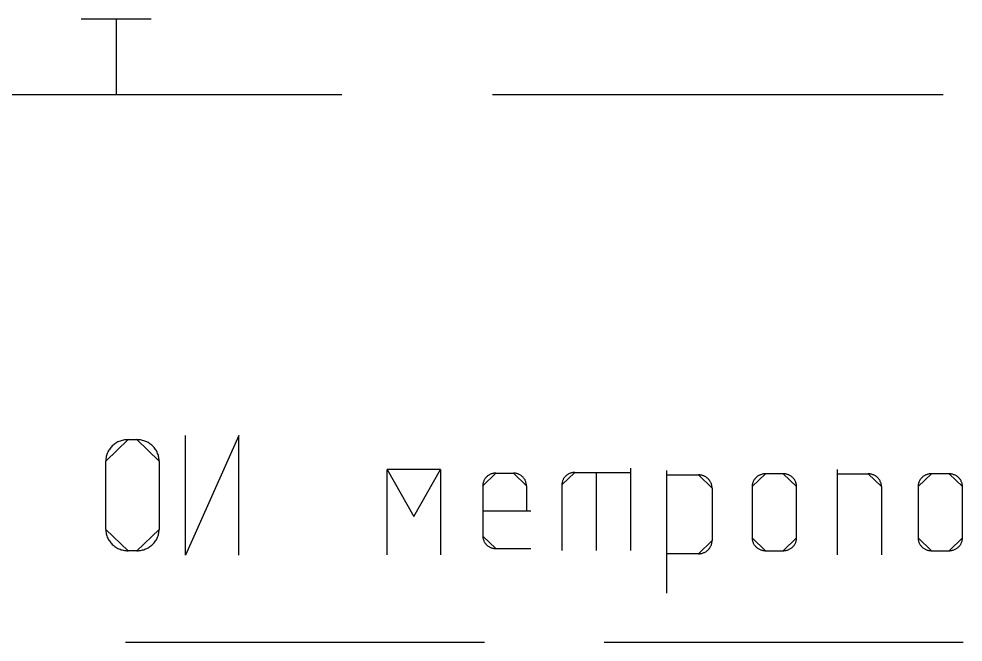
# Model space of a CAD drawing. Extents: x 8646 to 18206, y -17605 to -192.
# Drawn here: x 11111.27 to 11116.91, y -9022.2 to -9018.48 of the extents above; entities that cross this region are included whole.
import ezdxf

# ---------------------------------------------------------------- set-up
doc = ezdxf.new("R2010")
doc.units = 0
doc.layers.get('0').update_dxf_attribs({"linetype": 'CONTINUOUS'})

msp = doc.modelspace()

# ---------------------------------------------------------------- linework, layer by layer
at = {"color": 8, "linetype": 'CONTINUOUS'}
for p, q in [((11111.6449, -9018.4783), (11112.0635, -9018.4783)), ((11111.8542, -9018.479), (11111.8542, -9018.9278)), ((11110.5124, -9018.9297), (11113.2018, -9018.9297)), ((11114.1011, -9018.9297), (11116.7914, -9018.9297)), ((11112.5854, -9020.9663), (11112.2669, -9021.681)), ((11112.2669, -9021.681), (11112.2669, -9020.9663)), ((11112.5854, -9021.681), (11112.5854, -9020.9663)), ((11111.9243, -9020.9918), (11111.9773, -9020.9918)), ((11111.7915, -9021.5277), (11111.7915, -9021.1194)), ((11112.11, -9021.1194), (11112.11, -9021.5277)), ((11113.4713, -9021.6808), (11113.4713, -9021.1703)), ((11113.7897, -9021.1703), (11113.7897, -9021.6808)), ((11114.121, -9021.1917), (11114.2253, -9021.1917)), ((11114.5919, -9021.1875), (11114.9244, -9021.1875)), ((11114.7197, -9021.1875), (11114.7197, -9021.6547)), ((11114.9244, -9021.1629), (11114.9244, -9021.6547)), ((11115.1392, -9021.1758), (11115.1392, -9021.9095)), ((11115.1392, -9021.202), (11115.3299, -9021.202)), ((11115.837, -9021.1958), (11115.7309, -9021.1958)), ((11116.1581, -9021.1703), (11116.1581, -9021.6806)), ((11116.1581, -9021.1958), (11116.3438, -9021.1958)), ((11116.8276, -9021.1958), (11116.7215, -9021.1958)), ((11114.0429, -9021.2669), (11114.0429, -9021.5675)), ((11114.3034, -9021.2669), (11114.3034, -9021.4172)), ((11114.5152, -9021.2613), (11114.5152, -9021.6547)), ((11115.4117, -9021.2807), (11115.4117, -9021.5951)), ((11115.6513, -9021.2724), (11115.6513, -9021.5786)), ((11115.9167, -9021.5786), (11115.9167, -9021.2724)), ((11116.4235, -9021.2724), (11116.4235, -9021.6806)), ((11116.6419, -9021.2724), (11116.6419, -9021.5786)), ((11116.9072, -9021.5786), (11116.9072, -9021.2724)), ((11114.0429, -9021.4172), (11114.3295, -9021.4172)), ((11111.9773, -9021.6553), (11111.9243, -9021.6553)), ((11114.121, -9021.6427), (11114.3295, -9021.6427)), ((11115.7309, -9021.6551), (11115.837, -9021.6551)), ((11116.7215, -9021.6551), (11116.8276, -9021.6551)), ((11115.3299, -9021.6736), (11115.1392, -9021.6736)), ((11111.9093, -9022.2013), (11114.0529, -9022.2013)), ((11114.7674, -9022.2013), (11116.911, -9022.2013))]:
    msp.add_line(p, q, dxfattribs=at)
at = {"color": 8, "linetype": 'CONTINUOUS', "flags": 128}
for points in [[(11111.9243, -9020.9918), (11111.9173, -9020.992), (11111.9104, -9020.9925), (11111.9035, -9020.9934), (11111.8967, -9020.9946), (11111.8899, -9020.9961), (11111.8832, -9020.998), (11111.8767, -9021.0003), (11111.8703, -9021.0028), (11111.864, -9021.0057), (11111.8579, -9021.0089), (11111.852, -9021.0123), (11111.8463, -9021.0161), (11111.8407, -9021.0201), (11111.8354, -9021.0245), (11111.8304, -9021.0291), (11111.8256, -9021.034), (11111.8211, -9021.0391), (11111.8169, -9021.0444), (11111.813, -9021.0498), (11111.8093, -9021.0556), (11111.8059, -9021.0614), (11111.8031, -9021.0675), (11111.8003, -9021.0736), (11111.798, -9021.0799), (11111.7961, -9021.0863), (11111.7945, -9021.0929), (11111.7932, -9021.0994), (11111.7923, -9021.1061), (11111.7917, -9021.1127), (11111.7915, -9021.1194)], [(11112.11, -9021.1194), (11112.1099, -9021.1127), (11112.1093, -9021.1061), (11112.1084, -9021.0994), (11112.1071, -9021.0929), (11112.1056, -9021.0863), (11112.1036, -9021.0799), (11112.1012, -9021.0736), (11112.0986, -9021.0675), (11112.0956, -9021.0614), (11112.0922, -9021.0556), (11112.0886, -9021.0498), (11112.0847, -9021.0444), (11112.0805, -9021.0391), (11112.076, -9021.034), (11112.0712, -9021.0291), (11112.0661, -9021.0245), (11112.0608, -9021.0201), (11112.0553, -9021.0161), (11112.0497, -9021.0123), (11112.0437, -9021.0089), (11112.0376, -9021.0057), (11112.0313, -9021.0028), (11112.0249, -9021.0003), (11112.0184, -9020.998), (11112.0117, -9020.9961), (11112.0049, -9020.9946), (11111.9981, -9020.9934), (11111.9912, -9020.9925), (11111.9843, -9020.992), (11111.9773, -9020.9918)], [(11113.4713, -9021.1703), (11113.6305, -9021.4511), (11113.7897, -9021.1703)], [(11114.121, -9021.1917), (11114.1169, -9021.1918), (11114.1129, -9021.1921), (11114.1088, -9021.1927), (11114.1048, -9021.1934), (11114.1008, -9021.1942), (11114.0969, -9021.1954), (11114.093, -9021.1967), (11114.0893, -9021.1983), (11114.0855, -9021.1999), (11114.082, -9021.2017), (11114.0785, -9021.2039), (11114.0751, -9021.206), (11114.0719, -9021.2085), (11114.0687, -9021.2111), (11114.0658, -9021.2137), (11114.063, -9021.2166), (11114.0603, -9021.2196), (11114.0578, -9021.2227), (11114.0555, -9021.226), (11114.0534, -9021.2293), (11114.0514, -9021.2328), (11114.0497, -9021.2363), (11114.0481, -9021.2399), (11114.0467, -9021.2436), (11114.0456, -9021.2474), (11114.0446, -9021.2512), (11114.0439, -9021.2551), (11114.0433, -9021.2591), (11114.043, -9021.2629), (11114.0429, -9021.2669)], [(11114.3034, -9021.2669), (11114.3033, -9021.2629), (11114.303, -9021.2591), (11114.3025, -9021.2551), (11114.3017, -9021.2512), (11114.3007, -9021.2474), (11114.2996, -9021.2436), (11114.2982, -9021.2399), (11114.2966, -9021.2363), (11114.2949, -9021.2328), (11114.2929, -9021.2293), (11114.2908, -9021.226), (11114.2885, -9021.2227), (11114.286, -9021.2196), (11114.2834, -9021.2166), (11114.2806, -9021.2137), (11114.2776, -9021.2111), (11114.2744, -9021.2085), (11114.2712, -9021.206), (11114.2679, -9021.2039), (11114.2643, -9021.2017), (11114.2608, -9021.1999), (11114.257, -9021.1983), (11114.2533, -9021.1967), (11114.2494, -9021.1954), (11114.2455, -9021.1942), (11114.2415, -9021.1934), (11114.2375, -9021.1927), (11114.2335, -9021.1921), (11114.2293, -9021.1918), (11114.2253, -9021.1917)], [(11114.5919, -9021.1875), (11114.5879, -9021.1876), (11114.5839, -9021.188), (11114.5799, -9021.1885), (11114.576, -9021.1892), (11114.5721, -9021.1901), (11114.5682, -9021.1912), (11114.5644, -9021.1925), (11114.5608, -9021.194), (11114.5571, -9021.1956), (11114.5536, -9021.1974), (11114.5501, -9021.1995), (11114.5468, -9021.2017), (11114.5437, -9021.2039), (11114.5405, -9021.2065), (11114.5377, -9021.2092), (11114.535, -9021.2119), (11114.5323, -9021.2149), (11114.5299, -9021.218), (11114.5276, -9021.2212), (11114.5255, -9021.2244), (11114.5236, -9021.2278), (11114.5219, -9021.2313), (11114.5203, -9021.2349), (11114.5189, -9021.2386), (11114.5179, -9021.2422), (11114.5169, -9021.246), (11114.5161, -9021.2497), (11114.5156, -9021.2536), (11114.5154, -9021.2574), (11114.5152, -9021.2613)], [(11115.4117, -9021.2807), (11115.4115, -9021.2765), (11115.4112, -9021.2725), (11115.4107, -9021.2684), (11115.4099, -9021.2643), (11115.4089, -9021.2604), (11115.4077, -9021.2563), (11115.4062, -9021.2525), (11115.4045, -9021.2487), (11115.4027, -9021.245), (11115.4007, -9021.2413), (11115.3985, -9021.2379), (11115.396, -9021.2345), (11115.3935, -9021.2312), (11115.3907, -9021.2281), (11115.3877, -9021.225), (11115.3847, -9021.2222), (11115.3813, -9021.2195), (11115.378, -9021.2171), (11115.3745, -9021.2148), (11115.3708, -9021.2126), (11115.3671, -9021.2106), (11115.3632, -9021.2089), (11115.3592, -9021.2073), (11115.3552, -9021.2059), (11115.351, -9021.2047), (11115.3469, -9021.2038), (11115.3427, -9021.2031), (11115.3385, -9021.2024), (11115.3342, -9021.2022), (11115.3299, -9021.202)], [(11115.7309, -9021.1958), (11115.7267, -9021.196), (11115.7225, -9021.1962), (11115.7184, -9021.1969), (11115.7143, -9021.1976), (11115.7103, -9021.1985), (11115.7063, -9021.1997), (11115.7023, -9021.201), (11115.6985, -9021.2025), (11115.6947, -9021.2042), (11115.6911, -9021.2061), (11115.6875, -9021.2083), (11115.6841, -9021.2105), (11115.6808, -9021.2129), (11115.6776, -9021.2155), (11115.6746, -9021.2183), (11115.6717, -9021.2212), (11115.669, -9021.2242), (11115.6665, -9021.2274), (11115.6641, -9021.2308), (11115.6619, -9021.2341), (11115.6599, -9021.2377), (11115.6582, -9021.2413), (11115.6566, -9021.245), (11115.6551, -9021.2488), (11115.654, -9021.2527), (11115.653, -9021.2565), (11115.6523, -9021.2604), (11115.6517, -9021.2645), (11115.6514, -9021.2684), (11115.6513, -9021.2724)], [(11115.9167, -9021.2724), (11115.9165, -9021.2684), (11115.9162, -9021.2645), (11115.9157, -9021.2604), (11115.9148, -9021.2565), (11115.9139, -9021.2527), (11115.9127, -9021.2488), (11115.9114, -9021.245), (11115.9097, -9021.2413), (11115.9079, -9021.2377), (11115.906, -9021.2341), (11115.9038, -9021.2308), (11115.9014, -9021.2274), (11115.8989, -9021.2242), (11115.8962, -9021.2212), (11115.8933, -9021.2183), (11115.8903, -9021.2155), (11115.8871, -9021.2129), (11115.8839, -9021.2105), (11115.8804, -9021.2083), (11115.8768, -9021.2061), (11115.8732, -9021.2042), (11115.8694, -9021.2025), (11115.8656, -9021.201), (11115.8617, -9021.1997), (11115.8576, -9021.1985), (11115.8536, -9021.1976), (11115.8495, -9021.1969), (11115.8453, -9021.1962), (11115.8412, -9021.196), (11115.837, -9021.1958)], [(11116.4235, -9021.2724), (11116.4233, -9021.2684), (11116.423, -9021.2645), (11116.4225, -9021.2604), (11116.4216, -9021.2565), (11116.4207, -9021.2527), (11116.4196, -9021.2488), (11116.4182, -9021.245), (11116.4166, -9021.2413), (11116.4147, -9021.2377), (11116.4128, -9021.2341), (11116.4106, -9021.2308), (11116.4082, -9021.2274), (11116.4057, -9021.2242), (11116.403, -9021.2212), (11116.4002, -9021.2183), (11116.3972, -9021.2155), (11116.3939, -9021.2129), (11116.3907, -9021.2105), (11116.3872, -9021.2083), (11116.3836, -9021.2061), (11116.38, -9021.2042), (11116.3762, -9021.2025), (11116.3724, -9021.201), (11116.3685, -9021.1997), (11116.3644, -9021.1985), (11116.3604, -9021.1976), (11116.3563, -9021.1969), (11116.3521, -9021.1962), (11116.348, -9021.196), (11116.3438, -9021.1958)], [(11116.7215, -9021.1958), (11116.7173, -9021.196), (11116.7131, -9021.1962), (11116.709, -9021.1969), (11116.7049, -9021.1976), (11116.7008, -9021.1985), (11116.6969, -9021.1997), (11116.6929, -9021.201), (11116.6891, -9021.2025), (11116.6853, -9021.2042), (11116.6817, -9021.2061), (11116.6781, -9021.2083), (11116.6747, -9021.2105), (11116.6714, -9021.2129), (11116.6682, -9021.2155), (11116.6652, -9021.2183), (11116.6623, -9021.2212), (11116.6596, -9021.2242), (11116.6571, -9021.2274), (11116.6547, -9021.2308), (11116.6525, -9021.2341), (11116.6505, -9021.2377), (11116.6488, -9021.2413), (11116.6472, -9021.245), (11116.6457, -9021.2488), (11116.6446, -9021.2527), (11116.6436, -9021.2565), (11116.6428, -9021.2604), (11116.6423, -9021.2645), (11116.642, -9021.2684), (11116.6419, -9021.2724)], [(11116.9072, -9021.2724), (11116.9071, -9021.2684), (11116.9068, -9021.2645), (11116.9063, -9021.2604), (11116.9054, -9021.2565), (11116.9044, -9021.2527), (11116.9033, -9021.2488), (11116.9019, -9021.245), (11116.9003, -9021.2413), (11116.8985, -9021.2377), (11116.8966, -9021.2341), (11116.8944, -9021.2308), (11116.892, -9021.2274), (11116.8895, -9021.2242), (11116.8868, -9021.2212), (11116.8839, -9021.2183), (11116.8809, -9021.2155), (11116.8776, -9021.2129), (11116.8744, -9021.2105), (11116.871, -9021.2083), (11116.8674, -9021.2061), (11116.8638, -9021.2042), (11116.86, -9021.2025), (11116.8562, -9021.201), (11116.8522, -9021.1997), (11116.8482, -9021.1985), (11116.8442, -9021.1976), (11116.84, -9021.1969), (11116.8359, -9021.1962), (11116.8318, -9021.196), (11116.8276, -9021.1958)], [(11111.7915, -9021.5277), (11111.7917, -9021.5343), (11111.7923, -9021.541), (11111.7932, -9021.5476), (11111.7945, -9021.5542), (11111.7961, -9021.5608), (11111.798, -9021.5671), (11111.8003, -9021.5734), (11111.8031, -9021.5796), (11111.8059, -9021.5856), (11111.8093, -9021.5915), (11111.813, -9021.5972), (11111.8169, -9021.6027), (11111.8211, -9021.6079), (11111.8256, -9021.6131), (11111.8304, -9021.6179), (11111.8354, -9021.6225), (11111.8407, -9021.6269), (11111.8463, -9021.6309), (11111.852, -9021.6347), (11111.8579, -9021.6382), (11111.864, -9021.6414), (11111.8703, -9021.6442), (11111.8767, -9021.6468), (11111.8832, -9021.649), (11111.8899, -9021.6509), (11111.8967, -9021.6525), (11111.9035, -9021.6537), (11111.9104, -9021.6545), (11111.9173, -9021.6551), (11111.9243, -9021.6553)], [(11111.9773, -9021.6553), (11111.9843, -9021.6551), (11111.9912, -9021.6545), (11111.9981, -9021.6537), (11112.0049, -9021.6525), (11112.0117, -9021.6509), (11112.0184, -9021.649), (11112.0249, -9021.6468), (11112.0313, -9021.6442), (11112.0376, -9021.6414), (11112.0437, -9021.6382), (11112.0497, -9021.6347), (11112.0553, -9021.6309), (11112.0608, -9021.6269), (11112.0661, -9021.6225), (11112.0712, -9021.6179), (11112.076, -9021.6131), (11112.0805, -9021.6079), (11112.0847, -9021.6027), (11112.0886, -9021.5972), (11112.0922, -9021.5915), (11112.0956, -9021.5856), (11112.0986, -9021.5796), (11112.1012, -9021.5734), (11112.1036, -9021.5671), (11112.1056, -9021.5608), (11112.1071, -9021.5542), (11112.1084, -9021.5476), (11112.1093, -9021.541), (11112.1099, -9021.5343), (11112.11, -9021.5277)], [(11114.0429, -9021.5675), (11114.043, -9021.5714), (11114.0433, -9021.5753), (11114.0439, -9021.5792), (11114.0446, -9021.5831), (11114.0456, -9021.5869), (11114.0467, -9021.5907), (11114.0481, -9021.5944), (11114.0497, -9021.5981), (11114.0514, -9021.6016), (11114.0534, -9021.6051), (11114.0555, -9021.6084), (11114.0578, -9021.6117), (11114.0603, -9021.6147), (11114.063, -9021.6178), (11114.0658, -9021.6207), (11114.0687, -9021.6233), (11114.0719, -9021.6259), (11114.0751, -9021.6283), (11114.0785, -9021.6304), (11114.082, -9021.6325), (11114.0855, -9021.6345), (11114.0893, -9021.6361), (11114.093, -9021.6376), (11114.0969, -9021.639), (11114.1008, -9021.6401), (11114.1048, -9021.641), (11114.1088, -9021.6417), (11114.1129, -9021.6422), (11114.1169, -9021.6426), (11114.121, -9021.6427)], [(11115.3299, -9021.6736), (11115.3342, -9021.6736), (11115.3385, -9021.6732), (11115.3427, -9021.6727), (11115.3469, -9021.672), (11115.351, -9021.671), (11115.3552, -9021.6699), (11115.3592, -9021.6685), (11115.3632, -9021.6668), (11115.3671, -9021.6652), (11115.3708, -9021.6631), (11115.3745, -9021.661), (11115.378, -9021.6587), (11115.3813, -9021.6562), (11115.3847, -9021.6535), (11115.3877, -9021.6507), (11115.3907, -9021.6477), (11115.3935, -9021.6446), (11115.396, -9021.6414), (11115.3985, -9021.6379), (11115.4007, -9021.6344), (11115.4027, -9021.6307), (11115.4045, -9021.627), (11115.4062, -9021.6233), (11115.4077, -9021.6194), (11115.4089, -9021.6154), (11115.4099, -9021.6113), (11115.4107, -9021.6074), (11115.4112, -9021.6033), (11115.4115, -9021.5992), (11115.4117, -9021.5951)], [(11115.6513, -9021.5786), (11115.6514, -9021.5827), (11115.6517, -9021.5867), (11115.6523, -9021.5906), (11115.653, -9021.5945), (11115.654, -9021.5984), (11115.6551, -9021.6023), (11115.6566, -9021.606), (11115.6582, -9021.6098), (11115.6599, -9021.6134), (11115.6619, -9021.6169), (11115.6641, -9021.6202), (11115.6665, -9021.6236), (11115.669, -9021.6268), (11115.6717, -9021.6298), (11115.6746, -9021.6328), (11115.6776, -9021.6355), (11115.6808, -9021.6381), (11115.6841, -9021.6406), (11115.6875, -9021.6427), (11115.6911, -9021.6448), (11115.6947, -9021.6468), (11115.6985, -9021.6485), (11115.7023, -9021.6501), (11115.7063, -9021.6514), (11115.7103, -9021.6525), (11115.7143, -9021.6535), (11115.7184, -9021.6542), (11115.7225, -9021.6547), (11115.7267, -9021.655), (11115.7309, -9021.6551)], [(11115.837, -9021.6551), (11115.8412, -9021.655), (11115.8453, -9021.6547), (11115.8495, -9021.6542), (11115.8536, -9021.6535), (11115.8576, -9021.6525), (11115.8617, -9021.6514), (11115.8656, -9021.6501), (11115.8694, -9021.6485), (11115.8732, -9021.6468), (11115.8768, -9021.6448), (11115.8804, -9021.6427), (11115.8839, -9021.6406), (11115.8871, -9021.6381), (11115.8903, -9021.6355), (11115.8933, -9021.6328), (11115.8962, -9021.6298), (11115.8989, -9021.6268), (11115.9014, -9021.6236), (11115.9038, -9021.6202), (11115.906, -9021.6169), (11115.9079, -9021.6134), (11115.9097, -9021.6098), (11115.9114, -9021.606), (11115.9127, -9021.6023), (11115.9139, -9021.5984), (11115.9148, -9021.5945), (11115.9157, -9021.5906), (11115.9162, -9021.5867), (11115.9165, -9021.5827), (11115.9167, -9021.5786)], [(11116.6419, -9021.5786), (11116.642, -9021.5827), (11116.6423, -9021.5867), (11116.6428, -9021.5906), (11116.6436, -9021.5945), (11116.6446, -9021.5984), (11116.6457, -9021.6023), (11116.6472, -9021.606), (11116.6488, -9021.6098), (11116.6505, -9021.6134), (11116.6525, -9021.6169), (11116.6547, -9021.6202), (11116.6571, -9021.6236), (11116.6596, -9021.6268), (11116.6623, -9021.6298), (11116.6652, -9021.6328), (11116.6682, -9021.6355), (11116.6714, -9021.6381), (11116.6747, -9021.6406), (11116.6781, -9021.6427), (11116.6817, -9021.6448), (11116.6853, -9021.6468), (11116.6891, -9021.6485), (11116.6929, -9021.6501), (11116.6969, -9021.6514), (11116.7008, -9021.6525), (11116.7049, -9021.6535), (11116.709, -9021.6542), (11116.7131, -9021.6547), (11116.7173, -9021.655), (11116.7215, -9021.6551)], [(11116.8276, -9021.6551), (11116.8318, -9021.655), (11116.8359, -9021.6547), (11116.84, -9021.6542), (11116.8442, -9021.6535), (11116.8482, -9021.6525), (11116.8522, -9021.6514), (11116.8562, -9021.6501), (11116.86, -9021.6485), (11116.8638, -9021.6468), (11116.8674, -9021.6448), (11116.871, -9021.6427), (11116.8744, -9021.6406), (11116.8776, -9021.6381), (11116.8809, -9021.6355), (11116.8839, -9021.6328), (11116.8868, -9021.6298), (11116.8895, -9021.6268), (11116.892, -9021.6236), (11116.8944, -9021.6202), (11116.8966, -9021.6169), (11116.8985, -9021.6134), (11116.9003, -9021.6098), (11116.9019, -9021.606), (11116.9033, -9021.6023), (11116.9044, -9021.5984), (11116.9054, -9021.5945), (11116.9063, -9021.5906), (11116.9068, -9021.5867), (11116.9071, -9021.5827), (11116.9072, -9021.5786)]]:
    msp.add_lwpolyline(points, close=True, dxfattribs=at)

doc.saveas('drawing.dxf')
